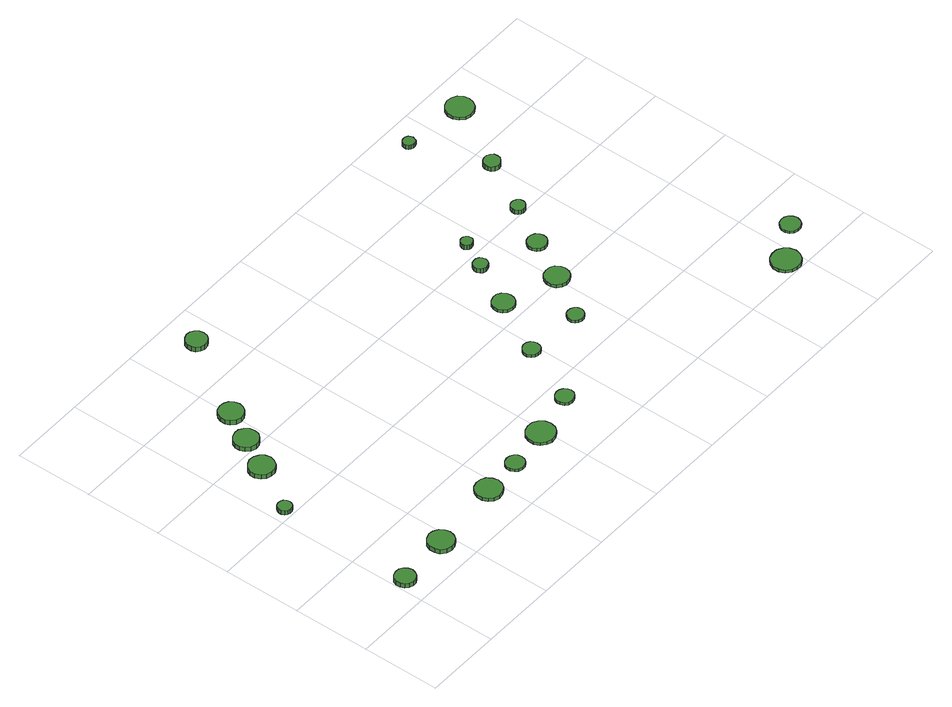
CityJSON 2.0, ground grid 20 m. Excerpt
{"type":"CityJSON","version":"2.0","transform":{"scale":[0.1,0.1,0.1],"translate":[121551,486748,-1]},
"CityObjects":{
"tree1":{"type":"SolitaryVegetationObject","attributes":{"function":"something"},"geometry":[{"type":"MultiSurface","lod":"1","boundaries":[[[0,1,2,3,4,5,6,7,8,9,10,11,12,13,14]],[[15,16,17,18,19,20,21,22,23,24,25,26,27,28,29]],[[0,29,28,1]],[[1,28,27,2]],[[2,27,26,3]],[[3,26,25,4]],[[4,25,24,5]],[[5,24,23,6]],[[6,23,22,7]],[[7,22,21,8]],[[8,21,20,9]],[[9,20,19,10]],[[10,19,18,11]],[[11,18,17,12]],[[12,17,16,13]],[[13,16,15,14]],[[14,15,29,0]]]}]},
"tree2":{"type":"SolitaryVegetationObject","attributes":{"function":"something"},"geometry":[{"type":"MultiSurface","lod":"1","boundaries":[[[30,31,32,33,34,35,36,37,38,39,40,41,42,43,44]],[[45,46,47,48,49,50,51,52,53,54,55,56,57,58,59]],[[30,59,58,31]],[[31,58,57,32]],[[32,57,56,33]],[[33,56,55,34]],[[34,55,54,35]],[[35,54,53,36]],[[36,53,52,37]],[[37,52,51,38]],[[38,51,50,39]],[[39,50,49,40]],[[40,49,48,41]],[[41,48,47,42]],[[42,47,46,43]],[[43,46,45,44]],[[44,45,59,30]]]}]},
"tree3":{"type":"SolitaryVegetationObject","attributes":{"function":"something"},"geometry":[{"type":"MultiSurface","lod":"1","boundaries":[[[60,61,62,63,64,65,66,67,68,69,70,71,72,73,74]],[[75,76,77,78,79,80,81,82,83,84,85,86,87,88,89]],[[60,89,88,61]],[[61,88,87,62]],[[62,87,86,63]],[[63,86,85,64]],[[64,85,84,65]],[[65,84,83,66]],[[66,83,82,67]],[[67,82,81,68]],[[68,81,80,69]],[[69,80,79,70]],[[70,79,78,71]],[[71,78,77,72]],[[72,77,76,73]],[[73,76,75,74]],[[74,75,89,60]]]}]},
"tree4":{"type":"SolitaryVegetationObject","attributes":{"function":"something"},"geometry":[{"type":"MultiSurface","lod":"1","boundaries":[[[90,91,92,93,94,95,96,97,98,99,100,101,102,103,104]],[[105,106,107,108,109,110,111,112,113,114,115,116,117,118,119]],[[90,119,118,91]],[[91,118,117,92]],[[92,117,116,93]],[[93,116,115,94]],[[94,115,114,95]],[[95,114,113,96]],[[96,113,112,97]],[[97,112,111,98]],[[98,111,110,99]],[[99,110,109,100]],[[100,109,108,101]],[[101,108,107,102]],[[102,107,106,103]],[[103,106,105,104]],[[104,105,119,90]]]}]},
"tree5":{"type":"SolitaryVegetationObject","attributes":{"function":"something"},"geometry":[{"type":"MultiSurface","lod":"1","boundaries":[[[120,121,122,123,124,125,126,127,128,129,130,131,132,133,134]],[[135,136,137,138,139,140,141,142,143,144,145,146,147,148,149]],[[120,149,148,121]],[[121,148,147,122]],[[122,147,146,123]],[[123,146,145,124]],[[124,145,144,125]],[[125,144,143,126]],[[126,143,142,127]],[[127,142,141,128]],[[128,141,140,129]],[[129,140,139,130]],[[130,139,138,131]],[[131,138,137,132]],[[132,137,136,133]],[[133,136,135,134]],[[134,135,149,120]]]}]},
"tree6":{"type":"SolitaryVegetationObject","attributes":{"function":"something"},"geometry":[{"type":"MultiSurface","lod":"1","boundaries":[[[150,151,152,153,154,155,156,157,158,159,160,161,162,163,164]],[[165,166,167,168,169,170,171,172,173,174,175,176,177,178,179]],[[150,179,178,151]],[[151,178,177,152]],[[152,177,176,153]],[[153,176,175,154]],[[154,175,174,155]],[[155,174,173,156]],[[156,173,172,157]],[[157,172,171,158]],[[158,171,170,159]],[[159,170,169,160]],[[160,169,168,161]],[[161,168,167,162]],[[162,167,166,163]],[[163,166,165,164]],[[164,165,179,150]]]}]},
"tree7":{"type":"SolitaryVegetationObject","attributes":{"function":"something"},"geometry":[{"type":"MultiSurface","lod":"1","boundaries":[[[180,181,182,183,184,185,186,187,188,189,190,191,192,193,194]],[[195,196,197,198,199,200,201,202,203,204,205,206,207,208,209]],[[180,209,208,181]],[[181,208,207,182]],[[182,207,206,183]],[[183,206,205,184]],[[184,205,204,185]],[[185,204,203,186]],[[186,203,202,187]],[[187,202,201,188]],[[188,201,200,189]],[[189,200,199,190]],[[190,199,198,191]],[[191,198,197,192]],[[192,197,196,193]],[[193,196,195,194]],[[194,195,209,180]]]}]},
"tree8":{"type":"SolitaryVegetationObject","attributes":{"function":"something"},"geometry":[{"type":"MultiSurface","lod":"1","boundaries":[[[210,211,212,213,214,215,216,217,218,219,220,221,222,223,224]],[[225,226,227,228,229,230,231,232,233,234,235,236,237,238,239]],[[210,239,238,211]],[[211,238,237,212]],[[212,237,236,213]],[[213,236,235,214]],[[214,235,234,215]],[[215,234,233,216]],[[216,233,232,217]],[[217,232,231,218]],[[218,231,230,219]],[[219,230,229,220]],[[220,229,228,221]],[[221,228,227,222]],[[222,227,226,223]],[[223,226,225,224]],[[224,225,239,210]]]}]},
"tree9":{"type":"SolitaryVegetationObject","attributes":{"function":"something"},"geometry":[{"type":"MultiSurface","lod":"1","boundaries":[[[240,241,242,243,244,245,246,247,248,249,250,251,252,253,254]],[[255,256,257,258,259,260,261,262,263,264,265,266,267,268,269]],[[240,269,268,241]],[[241,268,267,242]],[[242,267,266,243]],[[243,266,265,244]],[[244,265,264,245]],[[245,264,263,246]],[[246,263,262,247]],[[247,262,261,248]],[[248,261,260,249]],[[249,260,259,250]],[[250,259,258,251]],[[251,258,257,252]],[[252,257,256,253]],[[253,256,255,254]],[[254,255,269,240]]]}]},
"tree10":{"type":"SolitaryVegetationObject","attributes":{"function":"something"},"geometry":[{"type":"MultiSurface","lod":"1","boundaries":[[[270,271,272,273,274,275,276,277,278,279,280,281,282,283,284]],[[285,286,287,288,289,290,291,292,293,294,295,296,297,298,299]],[[270,299,298,271]],[[271,298,297,272]],[[272,297,296,273]],[[273,296,295,274]],[[274,295,294,275]],[[275,294,293,276]],[[276,293,292,277]],[[277,292,291,278]],[[278,291,290,279]],[[279,290,289,280]],[[280,289,288,281]],[[281,288,287,282]],[[282,287,286,283]],[[283,286,285,284]],[[284,285,299,270]]]}]},
"tree11":{"type":"SolitaryVegetationObject","attributes":{"function":"something"},"geometry":[{"type":"MultiSurface","lod":"1","boundaries":[[[300,301,302,303,304,305,306,307,308,309,310,311,312,313,314]],[[315,316,317,318,319,320,321,322,323,324,325,326,327,328,329]],[[300,329,328,301]],[[301,328,327,302]],[[302,327,326,303]],[[303,326,325,304]],[[304,325,324,305]],[[305,324,323,306]],[[306,323,322,307]],[[307,322,321,308]],[[308,321,320,309]],[[309,320,319,310]],[[310,319,318,311]],[[311,318,317,312]],[[312,317,316,313]],[[313,316,315,314]],[[314,315,329,300]]]}]},
"tree12":{"type":"SolitaryVegetationObject","attributes":{"function":"something"},"geometry":[{"type":"MultiSurface","lod":"1","boundaries":[[[330,331,332,333,334,335,336,337,338,339,340,341,342,343,344]],[[345,346,347,348,349,350,351,352,353,354,355,356,357,358,359]],[[330,359,358,331]],[[331,358,357,332]],[[332,357,356,333]],[[333,356,355,334]],[[334,355,354,335]],[[335,354,353,336]],[[336,353,352,337]],[[337,352,351,338]],[[338,351,350,339]],[[339,350,349,340]],[[340,349,348,341]],[[341,348,347,342]],[[342,347,346,343]],[[343,346,345,344]],[[344,345,359,330]]]}]},
"tree13":{"type":"SolitaryVegetationObject","attributes":{"function":"something"},"geometry":[{"type":"MultiSurface","lod":"1","boundaries":[[[360,361,362,363,364,365,366,367,368,369,370,371,372,373,374]],[[375,376,377,378,379,380,381,382,383,384,385,386,387,388,389]],[[360,389,388,361]],[[361,388,387,362]],[[362,387,386,363]],[[363,386,385,364]],[[364,385,384,365]],[[365,384,383,366]],[[366,383,382,367]],[[367,382,381,368]],[[368,381,380,369]],[[369,380,379,370]],[[370,379,378,371]],[[371,378,377,372]],[[372,377,376,373]],[[373,376,375,374]],[[374,375,389,360]]]}]},
"tree14":{"type":"SolitaryVegetationObject","attributes":{"function":"something"},"geometry":[{"type":"MultiSurface","lod":"1","boundaries":[[[390,391,392,393,394,395,396,397,398,399,400,401,402,403,404]],[[405,406,407,408,409,410,411,412,413,414,415,416,417,418,419]],[[390,419,418,391]],[[391,418,417,392]],[[392,417,416,393]],[[393,416,415,394]],[[394,415,414,395]],[[395,414,413,396]],[[396,413,412,397]],[[397,412,411,398]],[[398,411,410,399]],[[399,410,409,400]],[[400,409,408,401]],[[401,408,407,402]],[[402,407,406,403]],[[403,406,405,404]],[[404,405,419,390]]]}]},
"tree15":{"type":"SolitaryVegetationObject","attributes":{"function":"something"},"geometry":[{"type":"MultiSurface","lod":"1","boundaries":[[[420,421,422,423,424,425,426,427,428,429,430,431,432,433,434]],[[435,436,437,438,439,440,441,442,443,444,445,446,447,448,449]],[[420,449,448,421]],[[421,448,447,422]],[[422,447,446,423]],[[423,446,445,424]],[[424,445,444,425]],[[425,444,443,426]],[[426,443,442,427]],[[427,442,441,428]],[[428,441,440,429]],[[429,440,439,430]],[[430,439,438,431]],[[431,438,437,432]],[[432,437,436,433]],[[433,436,435,434]],[[434,435,449,420]]]}]},
"tree16":{"type":"SolitaryVegetationObject","attributes":{"function":"something"},"geometry":[{"type":"MultiSurface","lod":"1","boundaries":[[[450,451,452,453,454,455,456,457,458,459,460,461,462,463,464]],[[465,466,467,468,469,470,471,472,473,474,475,476,477,478,479]],[[450,479,478,451]],[[451,478,477,452]],[[452,477,476,453]],[[453,476,475,454]],[[454,475,474,455]],[[455,474,473,456]],[[456,473,472,457]],[[457,472,471,458]],[[458,471,470,459]],[[459,470,469,460]],[[460,469,468,461]],[[461,468,467,462]],[[462,467,466,463]],[[463,466,465,464]],[[464,465,479,450]]]}]},
"tree17":{"type":"SolitaryVegetationObject","attributes":{"function":"something"},"geometry":[{"type":"MultiSurface","lod":"1","boundaries":[[[480,481,482,483,484,485,486,487,488,489,490,491,492,493,494]],[[495,496,497,498,499,500,501,502,503,504,505,506,507,508,509]],[[480,509,508,481]],[[481,508,507,482]],[[482,507,506,483]],[[483,506,505,484]],[[484,505,504,485]],[[485,504,503,486]],[[486,503,502,487]],[[487,502,501,488]],[[488,501,500,489]],[[489,500,499,490]],[[490,499,498,491]],[[491,498,497,492]],[[492,497,496,493]],[[493,496,495,494]],[[494,495,509,480]]]}]},
"tree18":{"type":"SolitaryVegetationObject","attributes":{"function":"something"},"geometry":[{"type":"MultiSurface","lod":"1","boundaries":[[[510,511,512,513,514,515,516,517,518,519,520,521,522,523,524]],[[525,526,527,528,529,530,531,532,533,534,535,536,537,538,539]],[[510,539,538,511]],[[511,538,537,512]],[[512,537,536,513]],[[513,536,535,514]],[[514,535,534,515]],[[515,534,533,516]],[[516,533,532,517]],[[517,532,531,518]],[[518,531,530,519]],[[519,530,529,520]],[[520,529,528,521]],[[521,528,527,522]],[[522,527,526,523]],[[523,526,525,524]],[[524,525,539,510]]]}]},
"tree19":{"type":"SolitaryVegetationObject","attributes":{"function":"something"},"geometry":[{"type":"MultiSurface","lod":"1","boundaries":[[[540,541,542,543,544,545,546,547,548,549,550,551,552,553,554]],[[555,556,557,558,559,560,561,562,563,564,565,566,567,568,569]],[[540,569,568,541]],[[541,568,567,542]],[[542,567,566,543]],[[543,566,565,544]],[[544,565,564,545]],[[545,564,563,546]],[[546,563,562,547]],[[547,562,561,548]],[[548,561,560,549]],[[549,560,559,550]],[[550,559,558,551]],[[551,558,557,552]],[[552,557,556,553]],[[553,556,555,554]],[[554,555,569,540]]]}]},
"tree20":{"type":"SolitaryVegetationObject","attributes":{"function":"something"},"geometry":[{"type":"MultiSurface","lod":"1","boundaries":[[[570,571,572,573,574,575,576,577,578,579,580,581,582,583,584]],[[585,586,587,588,589,590,591,592,593,594,595,596,597,598,599]],[[570,599,598,571]],[[571,598,597,572]],[[572,597,596,573]],[[573,596,595,574]],[[574,595,594,575]],[[575,594,593,576]],[[576,593,592,577]],[[577,592,591,578]],[[578,591,590,579]],[[579,590,589,580]],[[580,589,588,581]],[[581,588,587,582]],[[582,587,586,583]],[[583,586,585,584]],[[584,585,599,570]]]}]},
"tree21":{"type":"SolitaryVegetationObject","attributes":{"function":"something"},"geometry":[{"type":"MultiSurface","lod":"1","boundaries":[[[600,601,602,603,604,605,606,607,608,609,610,611,612,613,614]],[[615,616,617,618,619,620,621,622,623,624,625,626,627,628,629]],[[600,629,628,601]],[[601,628,627,602]],[[602,627,626,603]],[[603,626,625,604]],[[604,625,624,605]],[[605,624,623,606]],[[606,623,622,607]],[[607,622,621,608]],[[608,621,620,609]],[[609,620,619,610]],[[610,619,618,611]],[[611,618,617,612]],[[612,617,616,613]],[[613,616,615,614]],[[614,615,629,600]]]}]},
"tree22":{"type":"SolitaryVegetationObject","attributes":{"function":"something"},"geometry":[{"type":"MultiSurface","lod":"1","boundaries":[[[630,631,632,633,634,635,636,637,638,639,640,641,642,643,644]],[[645,646,647,648,649,650,651,652,653,654,655,656,657,658,659]],[[630,659,658,631]],[[631,658,657,632]],[[632,657,656,633]],[[633,656,655,634]],[[634,655,654,635]],[[635,654,653,636]],[[636,653,652,637]],[[637,652,651,638]],[[638,651,650,639]],[[639,650,649,640]],[[640,649,648,641]],[[641,648,647,642]],[[642,647,646,643]],[[643,646,645,644]],[[644,645,659,630]]]}]},
"tree23":{"type":"SolitaryVegetationObject","attributes":{"function":"something"},"geometry":[{"type":"MultiSurface","lod":"1","boundaries":[[[660,661,662,663,664,665,666,667,668,669,670,671,672,673,674]],[[675,676,677,678,679,680,681,682,683,684,685,686,687,688,689]],[[660,689,688,661]],[[661,688,687,662]],[[662,687,686,663]],[[663,686,685,664]],[[664,685,684,665]],[[665,684,683,666]],[[666,683,682,667]],[[667,682,681,668]],[[668,681,680,669]],[[669,680,679,670]],[[670,679,678,671]],[[671,678,677,672]],[[672,677,676,673]],[[673,676,675,674]],[[674,675,689,660]]]}]},
"tree24":{"type":"SolitaryVegetationObject","attributes":{"function":"something"},"geometry":[{"type":"MultiSurface","lod":"1","boundaries":[[[690,691,692,693,694,695,696,697,698,699,700,701,702,703,704]],[[705,706,707,708,709,710,711,712,713,714,715,716,717,718,719]],[[690,719,718,691]],[[691,718,717,692]],[[692,717,716,693]],[[693,716,715,694]],[[694,715,714,695]],[[695,714,713,696]],[[696,713,712,697]],[[697,712,711,698]],[[698,711,710,699]],[[699,710,709,700]],[[700,709,708,701]],[[701,708,707,702]],[[702,707,706,703]],[[703,706,705,704]],[[704,705,719,690]]]}]}
},
"vertices":[
[53,67,25],[50,78,25],[44,87,25],[35,92,25],[24,93,25],[13,90,25],[5,83,25],[1,73,25],[1,62,25],[5,52,25],[13,45,25],[24,41,25],[35,42,25],[44,48,25],[50,57,25],[50,57,12],[44,48,12],[35,42,12],[24,41,12],[13,45,12],[5,52,12],[1,62,12],[1,73,12],[5,83,12],[13,90,12],[24,93,12],[35,92,12],[44,87,12],[50,78,12],[53,67,12],
[57,424,19],[55,432,19],[51,438,19],[45,441,19],[37,442,19],[30,440,19],[25,435,19],[22,428,19],[22,421,19],[25,414,19],[30,409,19],[37,407,19],[45,407,19],[51,411,19],[55,417,19],[55,417,7],[51,411,7],[45,407,7],[37,407,7],[30,409,7],[25,414,7],[22,421,7],[22,428,7],[25,435,7],[30,440,7],[37,442,7],[45,441,7],[51,438,7],[55,432,7],[57,424,7],
[206,81,19],[203,94,19],[195,105,19],[183,112,19],[170,114,19],[157,109,19],[146,100,19],[141,88,19],[141,74,19],[146,61,19],[157,52,19],[170,48,19],[183,49,19],[195,56,19],[203,67,19],[203,67,7],[195,56,7],[183,49,7],[170,48,7],[157,52,7],[146,61,7],[141,74,7],[141,88,7],[146,100,7],[157,109,7],[170,114,7],[183,112,7],[195,105,7],[203,94,7],[206,81,7],
[141,546,20],[138,560,20],[130,570,20],[118,577,20],[105,579,20],[92,574,20],[82,565,20],[76,553,20],[76,540,20],[82,527,20],[92,518,20],[105,514,20],[118,515,20],[130,522,20],[138,533,20],[138,533,7],[130,522,7],[118,515,7],[105,514,7],[92,518,7],[82,527,7],[76,540,7],[76,553,7],[82,565,7],[92,574,7],[105,579,7],[118,577,7],[130,570,7],[138,560,7],[141,546,7],
[183,626,23],[181,639,23],[173,649,23],[162,656,23],[149,657,23],[137,653,23],[127,644,23],[122,633,23],[122,620,23],[127,608,23],[137,599,23],[149,595,23],[162,596,23],[173,603,23],[181,613,23],[181,613,10],[173,603,10],[162,596,10],[149,595,10],[137,599,10],[127,608,10],[122,620,10],[122,633,10],[127,644,10],[137,653,10],[149,657,10],[162,656,10],[173,649,10],[181,639,10],[183,626,10],
[406,102,16],[403,115,16],[395,127,16],[383,134,16],[369,135,16],[355,131,16],[345,122,16],[339,109,16],[339,95,16],[345,82,16],[355,72,16],[369,68,16],[383,70,16],[395,77,16],[403,88,16],[403,88,7],[395,77,7],[383,70,7],[369,68,7],[355,72,7],[345,82,7],[339,95,7],[339,109,7],[345,122,7],[355,131,7],[369,135,7],[383,134,7],[395,127,7],[403,115,7],[406,102,7],
[228,705,25],[225,718,25],[218,728,25],[207,734,25],[194,736,25],[181,732,25],[172,723,25],[167,711,25],[167,698,25],[172,687,25],[181,678,25],[194,674,25],[207,675,25],[218,682,25],[225,692,25],[225,692,12],[218,682,12],[207,675,12],[194,674,12],[181,678,12],[172,687,12],[167,698,12],[167,711,12],[172,723,12],[181,732,12],[194,736,12],[207,734,12],[218,728,12],[225,718,12],[228,705,12],
[500,109,14],[498,118,14],[492,126,14],[484,131,14],[474,132,14],[464,129,14],[457,123,14],[453,114,14],[453,104,14],[457,95,14],[464,88,14],[474,85,14],[484,86,14],[492,91,14],[498,99,14],[498,99,7],[492,91,7],[484,86,7],[474,85,7],[464,88,7],[457,95,7],[453,104,7],[453,114,7],[457,123,7],[464,129,7],[474,132,7],[484,131,7],[492,126,7],[498,118,7],[500,109,7],
[358,912,23],[356,923,23],[349,932,23],[340,938,23],[328,939,23],[318,935,23],[309,928,23],[305,918,23],[305,906,23],[309,896,23],[318,889,23],[328,885,23],[340,886,23],[349,892,23],[356,901,23],[356,901,10],[349,892,10],[340,886,10],[328,885,10],[318,889,10],[309,896,10],[305,906,10],[305,918,10],[309,928,10],[318,935,10],[328,939,10],[340,938,10],[349,932,10],[356,923,10],[358,912,10],
[624,124,15],[621,138,15],[612,150,15],[599,158,15],[584,159,15],[570,155,15],[559,145,15],[553,131,15],[553,116,15],[559,103,15],[570,93,15],[584,88,15],[599,90,15],[612,97,15],[621,109,15],[621,109,7],[612,97,7],[599,90,7],[584,88,7],[570,93,7],[559,103,7],[553,116,7],[553,131,7],[559,145,7],[570,155,7],[584,159,7],[599,158,7],[612,150,7],[621,138,7],[624,124,7],
[736,154,15],[734,163,15],[728,171,15],[720,176,15],[711,177,15],[701,174,15],[694,168,15],[690,159,15],[690,149,15],[694,140,15],[701,134,15],[711,131,15],[720,132,15],[728,137,15],[734,144,15],[734,144,7],[728,137,7],[720,132,7],[711,131,7],[701,134,7],[694,140,7],[690,149,7],[690,159,7],[694,168,7],[701,174,7],[711,177,7],[720,176,7],[728,171,7],[734,163,7],[736,154,7],
[807,308,15],[805,317,15],[800,324,15],[792,329,15],[783,330,15],[775,327,15],[768,321,15],[764,313,15],[764,304,15],[768,295,15],[775,289,15],[783,286,15],[792,287,15],[800,292,15],[805,299,15],[805,299,7],[800,292,7],[792,287,7],[783,286,7],[775,289,7],[768,295,7],[764,304,7],[764,313,7],[768,321,7],[775,327,7],[783,330,7],[792,329,7],[800,324,7],[805,317,7],[807,308,7],
[891,451,15],[889,462,15],[882,472,15],[872,478,15],[861,479,15],[849,475,15],[841,468,15],[836,457,15],[836,445,15],[841,435,15],[849,427,15],[861,423,15],[872,424,15],[882,430,15],[889,440,15],[889,440,7],[882,430,7],[872,424,7],[861,423,7],[849,427,7],[841,435,7],[836,445,7],[836,457,7],[841,468,7],[849,475,7],[861,479,7],[872,478,7],[882,472,7],[889,462,7],[891,451,7],
[955,299,15],[953,308,15],[948,315,15],[940,319,15],[932,320,15],[923,318,15],[917,312,15],[913,304,15],[913,295,15],[917,287,15],[923,281,15],[932,278,15],[940,279,15],[948,284,15],[953,291,15],[953,291,7],[948,284,7],[940,279,7],[932,278,7],[923,281,7],[917,287,7],[913,295,7],[913,304,7],[917,312,7],[923,318,7],[932,320,7],[940,319,7],[948,315,7],[953,308,7],[955,299,7],
[942,565,20],[940,573,20],[936,579,20],[929,583,20],[922,583,20],[914,581,20],[909,576,20],[906,569,20],[906,562,20],[909,555,20],[914,550,20],[922,547,20],[929,548,20],[936,552,20],[940,558,20],[940,558,7],[936,552,7],[929,548,7],[922,547,7],[914,550,7],[909,555,7],[906,562,7],[906,569,7],[909,576,7],[914,581,7],[922,583,7],[929,583,7],[936,579,7],[940,573,7],[942,565,7],
[1035,409,16],[1032,421,16],[1025,432,16],[1014,438,16],[1001,439,16],[989,436,16],[979,427,16],[974,415,16],[974,403,16],[979,391,16],[989,382,16],[1001,378,16],[1014,380,16],[1025,386,16],[1032,396,16],[1032,396,7],[1025,386,7],[1014,380,7],[1001,378,7],[989,382,7],[979,391,7],[974,403,7],[974,415,7],[979,427,7],[989,436,7],[1001,439,7],[1014,438,7],[1025,432,7],[1032,421,7],[1035,409,7],
[975,634,21],[974,640,21],[970,645,21],[965,648,21],[958,649,21],[953,647,21],[948,643,21],[945,637,21],[945,631,21],[948,625,21],[953,621,21],[958,619,21],[965,620,21],[970,623,21],[974,628,21],[974,628,8],[970,623,8],[965,620,8],[958,619,8],[953,621,8],[948,625,8],[945,631,8],[945,637,8],[948,643,8],[953,647,8],[958,649,8],[965,648,8],[970,645,8],[974,640,8],[975,634,8],
[1086,512,17],[1084,522,17],[1078,530,17],[1069,535,17],[1059,536,17],[1049,533,17],[1042,526,17],[1038,517,17],[1038,507,17],[1042,498,17],[1049,491,17],[1059,488,17],[1069,489,17],[1078,494,17],[1084,502,17],[1084,502,8],[1078,494,8],[1069,489,8],[1059,488,8],[1049,491,8],[1042,498,8],[1038,507,8],[1038,517,8],[1042,526,8],[1049,533,8],[1059,536,8],[1069,535,8],[1078,530,8],[1084,522,8],[1086,512,8],
[1139,614,23],[1138,621,23],[1133,627,23],[1127,631,23],[1119,632,23],[1112,630,23],[1107,625,23],[1104,618,23],[1104,610,23],[1107,603,23],[1112,598,23],[1119,596,23],[1127,597,23],[1133,601,23],[1138,607,23],[1138,607,11],[1133,601,11],[1127,597,11],[1119,596,11],[1112,598,11],[1107,603,11],[1104,610,11],[1104,618,11],[1107,625,11],[1112,630,11],[1119,632,11],[1127,631,11],[1133,627,11],[1138,621,11],[1139,614,11],
[1403,37,17],[1399,52,17],[1390,64,17],[1377,72,17],[1362,73,17],[1348,69,17],[1336,59,17],[1330,45,17],[1330,30,17],[1336,16,17],[1348,5,17],[1362,1,17],[1377,2,17],[1390,10,17],[1399,22,17],[1399,22,9],[1390,10,9],[1377,2,9],[1362,1,9],[1348,5,9],[1336,16,9],[1330,30,9],[1330,45,9],[1336,59,9],[1348,69,9],[1362,73,9],[1377,72,9],[1390,64,9],[1399,52,9],[1403,37,9],
[1148,938,19],[1146,944,19],[1143,949,19],[1137,952,19],[1131,953,19],[1125,951,19],[1120,947,19],[1118,941,19],[1118,935,19],[1120,929,19],[1125,925,19],[1131,923,19],[1137,923,19],[1143,926,19],[1146,932,19],[1146,932,7],[1143,926,7],[1137,923,7],[1131,923,7],[1125,925,7],[1120,929,7],[1118,935,7],[1118,941,7],[1120,947,7],[1125,951,7],[1131,953,7],[1137,952,7],[1143,949,7],[1146,944,7],[1148,938,7],
[1215,748,25],[1214,757,25],[1208,764,25],[1201,768,25],[1192,769,25],[1184,766,25],[1177,761,25],[1174,753,25],[1174,744,25],[1177,736,25],[1184,730,25],[1192,727,25],[1201,728,25],[1208,733,25],[1214,740,25],[1214,740,12],[1208,733,12],[1201,728,12],[1192,727,12],[1184,730,12],[1177,736,12],[1174,744,12],[1174,753,12],[1177,761,12],[1184,766,12],[1192,769,12],[1201,768,12],[1208,764,12],[1214,757,12],[1215,748,12],
[1489,102,15],[1486,112,15],[1480,121,15],[1471,126,15],[1461,127,15],[1450,124,15],[1443,117,15],[1438,107,15],[1438,97,15],[1443,87,15],[1450,80,15],[1461,77,15],[1471,78,15],[1480,83,15],[1486,92,15],[1486,92,9],[1480,83,9],[1471,78,9],[1461,77,9],[1450,80,9],[1443,87,9],[1438,97,9],[1438,107,9],[1443,117,9],[1450,124,9],[1461,127,9],[1471,126,9],[1480,121,9],[1486,112,9],[1489,102,9],
[1327,919,16],[1324,933,16],[1316,945,16],[1303,952,16],[1289,954,16],[1275,949,16],[1264,940,16],[1258,926,16],[1258,912,16],[1264,898,16],[1275,888,16],[1289,884,16],[1303,885,16],[1316,893,16],[1324,905,16],[1324,905,8],[1316,893,8],[1303,885,8],[1289,884,8],[1275,888,8],[1264,898,8],[1258,912,8],[1258,926,8],[1264,940,8],[1275,949,8],[1289,954,8],[1303,952,8],[1316,945,8],[1324,933,8],[1327,919,8]
]}
